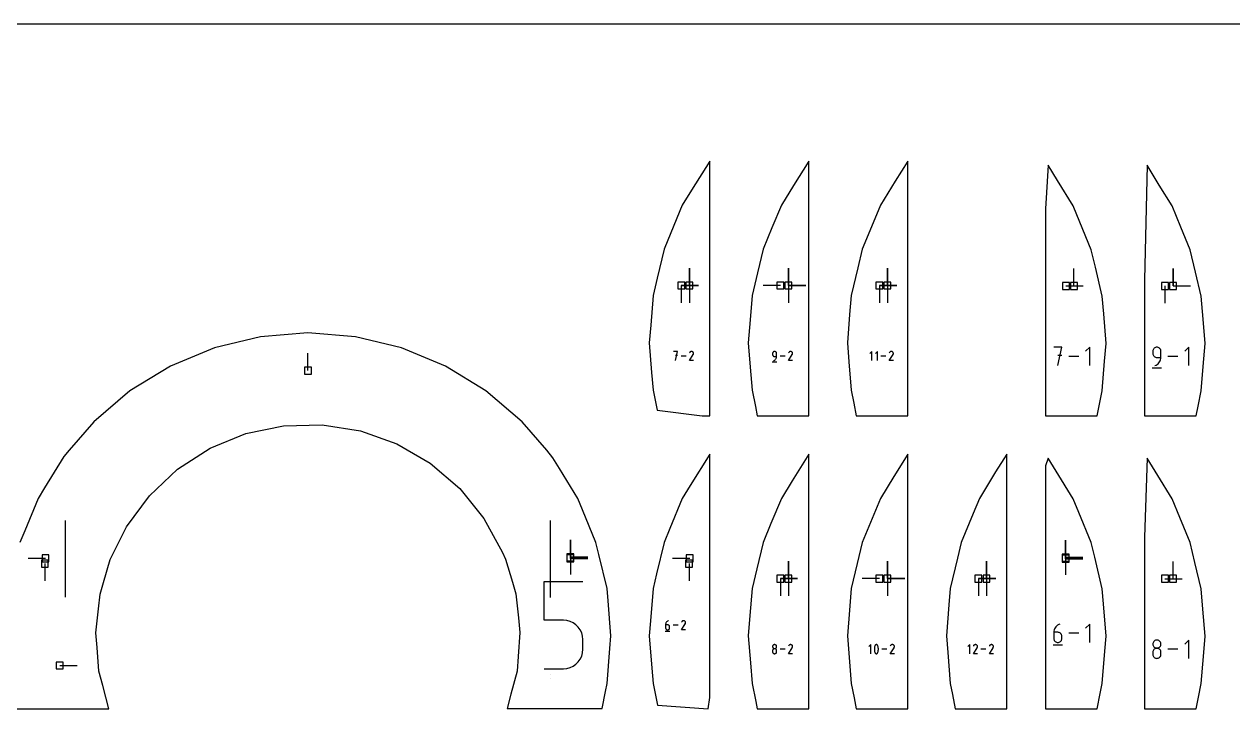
# Model space of a CAD drawing. Extents: x 0 to 800, y 0 to 1000.
# Drawn here: x 494.1 to 593.9, y 943.5 to 1000 of the extents above; entities that cross this region are included whole.
import ezdxf

# ---------------------------------------------------------------- set-up
doc = ezdxf.new("R2010")
doc.units = 0
doc.header["$MEASUREMENT"] = 0
for name, color, linetype in [('annotation', 7, 'Continuous'), ('boundary', 7, 'Continuous'), ('frame', 7, 'Continuous'), ('hole', 7, 'Continuous')]:
    doc.layers.add(name, color=color, linetype=linetype)

msp = doc.modelspace()

# ---------------------------------------------------------------- linework, layer by layer
at = {"layer": 'annotation', "color": 1}
for p, q in [((549.022881, 978.435962), (549.022881, 979.864712)), ((549.022881, 978.435962), (549.022881, 979.864712)), ((549.022881, 979.864712), (549.022881, 978.435962)), ((557.197882, 978.435962), (557.197882, 979.864712)), ((557.197882, 978.435962), (557.197882, 979.864712)), ((557.197882, 979.864712), (557.197882, 978.435962)), ((557.197882, 978.435962), (557.197882, 979.864712)), ((557.197882, 979.864712), (557.197882, 978.435962)), ((565.372883, 978.435962), (565.372883, 979.864712)), ((565.372883, 978.435962), (565.372883, 979.864712)), ((565.372883, 979.864712), (565.372883, 978.435962)), ((580.770384, 978.401139), (580.770384, 979.829889)), ((588.945385, 978.401139), (588.945385, 979.829889)), ((588.945385, 978.401139), (588.945385, 979.829889)), ((588.945385, 979.829889), (588.945385, 978.401139)), ((548.356631, 978.435962), (549.785381, 978.435962)), ((548.356631, 978.435962), (549.785381, 978.435962)), ((549.785381, 978.435962), (548.356631, 978.435962)), ((548.356631, 978.435962), (548.356631, 977.007212)), ((549.022881, 978.435962), (549.022881, 977.007212)), ((556.531632, 978.435962), (555.102882, 978.435962)), ((557.197882, 978.435962), (558.626632, 978.435962)), ((557.197882, 978.435962), (558.626632, 978.435962)), ((558.626632, 978.435962), (557.197882, 978.435962)), ((557.197882, 978.435962), (557.197882, 977.007212)), ((564.706632, 978.435962), (566.135382, 978.435962)), ((564.706632, 978.435962), (566.135382, 978.435962)), ((566.135382, 978.435962), (564.706632, 978.435962)), ((564.706632, 978.435962), (564.706632, 977.007212)), ((565.372883, 978.435962), (565.372883, 977.007212)), ((580.104134, 978.401139), (581.532884, 978.401139)), ((588.279134, 978.401139), (588.279134, 976.972389)), ((588.945385, 978.401139), (590.374135, 978.401139)), ((517.538506, 971.415201), (517.538506, 972.843951)), ((548.051371, 972.994041), (547.714949, 972.994041)), ((547.883183, 972.237507), (548.051371, 972.994041)), ((549.032512, 972.237501), (549.342982, 972.737318)), ((549.055047, 972.909917), (549.032986, 972.867598)), ((549.072555, 972.934743), (549.055047, 972.909917)), ((549.093559, 972.955467), (549.072555, 972.934743)), ((549.117423, 972.971922), (549.093559, 972.955467)), ((549.143507, 972.983944), (549.117423, 972.971922)), ((549.171171, 972.991366), (549.143507, 972.983944)), ((549.199778, 972.994022), (549.171171, 972.991366)), ((549.228688, 972.991746), (549.199778, 972.994022)), ((549.257263, 972.984373), (549.228688, 972.991746)), ((549.284863, 972.971736), (549.257263, 972.984373)), ((549.309549, 972.954207), (549.284863, 972.971736)), ((549.284863, 972.971736), (549.284863, 972.971736)), ((549.330189, 972.933172), (549.309549, 972.954207)), ((549.3466, 972.909276), (549.330189, 972.933172)), ((549.342982, 972.737318), (549.343353, 972.737777)), ((549.342982, 972.737318), (549.342982, 972.737318)), ((549.343353, 972.737777), (549.343709, 972.73824)), ((549.343709, 972.73824), (549.344052, 972.738711)), ((549.344052, 972.738711), (549.344384, 972.739194)), ((549.344384, 972.739194), (549.344709, 972.739692)), ((549.344709, 972.739692), (549.345027, 972.74021)), ((549.345027, 972.74021), (549.345342, 972.740751)), ((549.345342, 972.740751), (549.345656, 972.74132)), ((549.345656, 972.74132), (549.345971, 972.74192)), ((549.345971, 972.74192), (549.35879, 972.769444)), ((549.345971, 972.74192), (549.345971, 972.74192)), ((549.358598, 972.883163), (549.3466, 972.909276)), ((549.365999, 972.855479), (549.358598, 972.883163)), ((549.35879, 972.769444), (549.366279, 972.797975)), ((549.368621, 972.826868), (549.365999, 972.855479)), ((549.366279, 972.797975), (549.368621, 972.826868)), ((555.892852, 972.856029), (555.890139, 972.825806)), ((555.890139, 972.825806), (555.890139, 972.741689)), ((555.890139, 972.741689), (555.890139, 972.741689)), ((555.890139, 972.741689), (555.892852, 972.711467)), ((555.90067, 972.884482), (555.892852, 972.856029)), ((555.913114, 972.910688), (555.90067, 972.884482)), ((555.929707, 972.93417), (555.913114, 972.910688)), ((555.949969, 972.954452), (555.929707, 972.93417)), ((555.973422, 972.971057), (555.949969, 972.954452)), ((555.999587, 972.983508), (555.973422, 972.971057)), ((556.027984, 972.991328), (555.999587, 972.983508)), ((556.058137, 972.994041), (556.027984, 972.991328)), ((556.088351, 972.991328), (556.058137, 972.994041)), ((556.058137, 972.994041), (556.058137, 972.994041)), ((556.116782, 972.983508), (556.088351, 972.991328)), ((556.142957, 972.971057), (556.116782, 972.983508)), ((556.166402, 972.954452), (556.142957, 972.971057)), ((556.186644, 972.93417), (556.166402, 972.954452)), ((556.203212, 972.910688), (556.186644, 972.93417)), ((556.215631, 972.884482), (556.203212, 972.910688)), ((556.22343, 972.856029), (556.215631, 972.884482)), ((556.226134, 972.825806), (556.22343, 972.856029)), ((556.226134, 972.573502), (556.226134, 972.825806)), ((556.226134, 972.825806), (556.226134, 972.825806)), ((557.207299, 972.237501), (557.517769, 972.737318)), ((557.229834, 972.909917), (557.207773, 972.867598)), ((557.247342, 972.934743), (557.229834, 972.909917)), ((557.268347, 972.955467), (557.247342, 972.934743)), ((557.29221, 972.971922), (557.268347, 972.955467)), ((557.318294, 972.983944), (557.29221, 972.971922)), ((557.345958, 972.991366), (557.318294, 972.983944)), ((557.374565, 972.994022), (557.345958, 972.991366)), ((557.403475, 972.991746), (557.374565, 972.994022)), ((557.43205, 972.984373), (557.403475, 972.991746)), ((557.459651, 972.971736), (557.43205, 972.984373)), ((557.484336, 972.954207), (557.459651, 972.971736)), ((557.459651, 972.971736), (557.459651, 972.971736)), ((557.504976, 972.933172), (557.484336, 972.954207)), ((557.521387, 972.909276), (557.504976, 972.933172)), ((557.517769, 972.737318), (557.51814, 972.737777)), ((557.517769, 972.737318), (557.517769, 972.737318)), ((557.51814, 972.737777), (557.518496, 972.73824)), ((557.518496, 972.73824), (557.518839, 972.738711)), ((557.518839, 972.738711), (557.519171, 972.739194)), ((557.519171, 972.739194), (557.519496, 972.739692)), ((557.519496, 972.739692), (557.519814, 972.74021)), ((557.519814, 972.74021), (557.520129, 972.740751)), ((557.520129, 972.740751), (557.520443, 972.74132)), ((557.520443, 972.74132), (557.520758, 972.74192)), ((557.520758, 972.74192), (557.533577, 972.769444)), ((557.520758, 972.74192), (557.520758, 972.74192)), ((557.533385, 972.883163), (557.521387, 972.909276)), ((557.540786, 972.855479), (557.533385, 972.883163)), ((557.533577, 972.769444), (557.541066, 972.797975)), ((557.543408, 972.826868), (557.540786, 972.855479)), ((557.541066, 972.797975), (557.543408, 972.826868)), ((564.091358, 972.994041), (563.923171, 972.825806)), ((564.091358, 972.237507), (564.091358, 972.994041)), ((564.543246, 972.994041), (564.375059, 972.825806)), ((564.543246, 972.237507), (564.543246, 972.994041)), ((565.524339, 972.237501), (565.834809, 972.737318)), ((565.546875, 972.909917), (565.524814, 972.867598)), ((565.564382, 972.934743), (565.546875, 972.909917)), ((565.585387, 972.955467), (565.564382, 972.934743)), ((565.609251, 972.971922), (565.585387, 972.955467)), ((565.635334, 972.983944), (565.609251, 972.971922)), ((565.662999, 972.991366), (565.635334, 972.983944)), ((565.691606, 972.994022), (565.662999, 972.991366)), ((565.720516, 972.991746), (565.691606, 972.994022)), ((565.749091, 972.984373), (565.720516, 972.991746)), ((565.776691, 972.971736), (565.749091, 972.984373)), ((565.801377, 972.954207), (565.776691, 972.971736)), ((565.776691, 972.971736), (565.776691, 972.971736)), ((565.822017, 972.933172), (565.801377, 972.954207)), ((565.838427, 972.909276), (565.822017, 972.933172)), ((565.834809, 972.737318), (565.835181, 972.737777)), ((565.834809, 972.737318), (565.834809, 972.737318)), ((565.835181, 972.737777), (565.835536, 972.73824)), ((565.835536, 972.73824), (565.835879, 972.738711)), ((565.835879, 972.738711), (565.836212, 972.739194)), ((565.836212, 972.739194), (565.836536, 972.739692)), ((565.836536, 972.739692), (565.836855, 972.74021)), ((565.836855, 972.74021), (565.83717, 972.740751)), ((565.83717, 972.740751), (565.837483, 972.74132)), ((565.837483, 972.74132), (565.837798, 972.74192)), ((565.837798, 972.74192), (565.850618, 972.769444)), ((565.837798, 972.74192), (565.837798, 972.74192)), ((565.850425, 972.883163), (565.838427, 972.909276)), ((565.857827, 972.855479), (565.850425, 972.883163)), ((565.850618, 972.769444), (565.858106, 972.797975)), ((565.860448, 972.826868), (565.857827, 972.855479)), ((565.858106, 972.797975), (565.860448, 972.826868)), ((579.773351, 973.342815), (579.10125, 973.342815)), ((579.437348, 971.831419), (579.773351, 973.342815)), ((582.0694, 973.342815), (581.733398, 973.006718)), ((582.0694, 971.831419), (582.0694, 973.342815)), ((587.282049, 973.067097), (587.27663, 973.006718)), ((587.27663, 973.006718), (587.27663, 972.838669)), ((587.27663, 972.838669), (587.27663, 972.838669)), ((587.27663, 972.838669), (587.282049, 972.778293)), ((587.297668, 973.12394), (587.282049, 973.067097)), ((587.282049, 972.778293), (587.297668, 972.721459)), ((587.322529, 973.176294), (587.297668, 973.12394)), ((587.355678, 973.223206), (587.322529, 973.176294)), ((587.396158, 973.263726), (587.355678, 973.223206)), ((587.443012, 973.296899), (587.396158, 973.263726)), ((587.495283, 973.321773), (587.443012, 973.296899)), ((587.552016, 973.337396), (587.495283, 973.321773)), ((587.612254, 973.342815), (587.552016, 973.337396)), ((587.672617, 973.337396), (587.612254, 973.342815)), ((587.612254, 973.342815), (587.612254, 973.342815)), ((587.729416, 973.321773), (587.672617, 973.337396)), ((587.781707, 973.296899), (587.729416, 973.321773)), ((587.828545, 973.263726), (587.781707, 973.296899)), ((587.868985, 973.223206), (587.828545, 973.263726)), ((587.902084, 973.176294), (587.868985, 973.223206)), ((587.926895, 973.12394), (587.902084, 973.176294)), ((587.942474, 973.067097), (587.926895, 973.12394)), ((587.947877, 973.006718), (587.942474, 973.067097)), ((587.947877, 972.502666), (587.947877, 973.006718)), ((587.947877, 973.006718), (587.947877, 973.006718)), ((590.243975, 973.342815), (589.907972, 973.006718)), ((590.243975, 971.831419), (590.243975, 973.342815)), ((548.051371, 972.657144), (547.883183, 972.657144)), ((548.748825, 972.615774), (548.335166, 972.615774)), ((549.368506, 972.237501), (549.032512, 972.237501)), ((555.869146, 972.14294), (556.247412, 972.14294)), ((555.892852, 972.711467), (555.90067, 972.683019)), ((555.90067, 972.683019), (555.913114, 972.656819)), ((555.913114, 972.656819), (555.929707, 972.633344)), ((555.929707, 972.633344), (555.949969, 972.61307)), ((555.949969, 972.61307), (555.973422, 972.596473)), ((555.973422, 972.596473), (555.999587, 972.584028)), ((555.974067, 972.237507), (556.022109, 972.25541)), ((555.974067, 972.237507), (555.974067, 972.237507)), ((555.999587, 972.584028), (556.027984, 972.576213)), ((556.022109, 972.25541), (556.066206, 972.279609)), ((556.027984, 972.576213), (556.058137, 972.573502)), ((556.058137, 972.573502), (556.226134, 972.573502)), ((556.066206, 972.279609), (556.105902, 972.309487)), ((556.105902, 972.309487), (556.140741, 972.344429)), ((556.140741, 972.344429), (556.170267, 972.383817)), ((556.170267, 972.383817), (556.194025, 972.427035)), ((556.194025, 972.427035), (556.21156, 972.473466)), ((556.21156, 972.473466), (556.222415, 972.522494)), ((556.222415, 972.522494), (556.226134, 972.573502)), ((556.923613, 972.615774), (556.509953, 972.615774)), ((557.543293, 972.237501), (557.207299, 972.237501)), ((565.240653, 972.615774), (564.826993, 972.615774)), ((565.860334, 972.237501), (565.524339, 972.237501)), ((579.773351, 972.669767), (579.437348, 972.669767)), ((581.166719, 972.587117), (580.340314, 972.587117)), ((587.297668, 972.721459), (587.322529, 972.669118)), ((587.322529, 972.669118), (587.355678, 972.62222)), ((587.355678, 972.62222), (587.396158, 972.581717)), ((587.396158, 972.581717), (587.443012, 972.548559)), ((587.443012, 972.548559), (587.495283, 972.523697)), ((587.4443, 971.831419), (587.540278, 971.867186)), ((587.4443, 971.831419), (587.4443, 971.831419)), ((587.495283, 972.523697), (587.552016, 972.508083)), ((587.540278, 971.867186), (587.628375, 971.91553)), ((587.552016, 972.508083), (587.612254, 972.502666)), ((587.612254, 972.502666), (587.947877, 972.502666)), ((587.628375, 971.91553), (587.707678, 971.975221)), ((587.707678, 971.975221), (587.777279, 972.045027)), ((587.777279, 972.045027), (587.836267, 972.123716)), ((587.836267, 972.123716), (587.883731, 972.210056)), ((587.883731, 972.210056), (587.918761, 972.302816)), ((587.918761, 972.302816), (587.940447, 972.400763)), ((587.940447, 972.400763), (587.947877, 972.502666)), ((589.341293, 972.587117), (588.514888, 972.587117)), ((587.234689, 971.642495), (587.990387, 971.642495)), ((497.538511, 952.713241), (497.538508, 959.042219)), ((537.538489, 959.042253), (537.53849, 952.703261)), ((539.205381, 956.009736), (539.205381, 957.438486)), ((539.205381, 956.009736), (539.205381, 957.438486)), ((539.205381, 957.438486), (539.205381, 956.009736)), ((539.205381, 956.009736), (539.205381, 957.438486)), ((539.205381, 957.438486), (539.205381, 956.009736)), ((539.205381, 955.914486), (539.205381, 957.343236)), ((539.205381, 955.914486), (539.205381, 957.343236)), ((539.205381, 957.343236), (539.205381, 955.914486)), ((580.080384, 955.98652), (580.080384, 957.41527)), ((580.080384, 955.98652), (580.080384, 957.41527)), ((580.080384, 957.41527), (580.080384, 955.98652)), ((580.080384, 955.98652), (580.080384, 957.41527)), ((580.080384, 957.41527), (580.080384, 955.98652)), ((580.080384, 955.89127), (580.080384, 957.32002)), ((580.080384, 955.89127), (580.080384, 957.32002)), ((580.080384, 957.32002), (580.080384, 955.89127)), ((495.871631, 955.914486), (494.442881, 955.914486)), ((539.205381, 956.009736), (540.634131, 956.009736)), ((539.205381, 956.009736), (540.634131, 956.009736)), ((540.634131, 956.009736), (539.205381, 956.009736)), ((539.205381, 956.009736), (539.205381, 954.580986)), ((539.205381, 955.914486), (540.634131, 955.914486)), ((549.046631, 955.914486), (547.617881, 955.914486)), ((580.080384, 955.98652), (581.509134, 955.98652)), ((580.080384, 955.98652), (581.509134, 955.98652)), ((581.509134, 955.98652), (580.080384, 955.98652)), ((580.080384, 955.98652), (580.080384, 954.55777)), ((580.080384, 955.89127), (581.509134, 955.89127)), ((495.819006, 955.485861), (495.819006, 954.057111)), ((548.994006, 955.485861), (548.994006, 954.057111)), ((557.197882, 954.248236), (557.197882, 955.676986)), ((557.197882, 954.248236), (557.197882, 955.676986)), ((557.197882, 955.676986), (557.197882, 954.248236)), ((565.372883, 954.248236), (565.372883, 955.676986)), ((565.372883, 954.248236), (565.372883, 955.676986)), ((565.372883, 955.676986), (565.372883, 954.248236)), ((565.372883, 954.248236), (565.372883, 955.676986)), ((565.372883, 955.676986), (565.372883, 954.248236)), ((573.547883, 954.248236), (573.547883, 955.676986)), ((573.547883, 954.248236), (573.547883, 955.676986)), ((573.547883, 955.676986), (573.547883, 954.248236)), ((588.945385, 954.236628), (588.945385, 955.665378)), ((537.034456, 950.80927), (537.034456, 954.015862)), ((537.034456, 954.015862), (540.232468, 954.015862)), ((556.531632, 954.248236), (556.531631, 952.819486)), ((556.531632, 954.248236), (557.960382, 954.248236)), ((556.531632, 954.248236), (557.960382, 954.248236)), ((557.960382, 954.248236), (556.531632, 954.248236)), ((557.197882, 954.248236), (557.197882, 952.819486)), ((564.706632, 954.248236), (563.277882, 954.248236)), ((565.372883, 954.248236), (566.801633, 954.248236)), ((565.372883, 954.248236), (566.801633, 954.248236)), ((566.801633, 954.248236), (565.372883, 954.248236)), ((565.372883, 954.248236), (565.372883, 952.819486)), ((572.881633, 954.248236), (574.310383, 954.248236)), ((572.881633, 954.248236), (574.310383, 954.248236)), ((574.310383, 954.248236), (572.881633, 954.248236)), ((572.881633, 954.248236), (572.881633, 952.819486)), ((573.547883, 954.248236), (573.547883, 952.819486)), ((588.279134, 954.236628), (589.707884, 954.236628)), ((538.633462, 950.80927), (537.034456, 950.80927)), ((538.920571, 950.783605), (538.633462, 950.80927)), ((539.190926, 950.709588), (538.920571, 950.783605)), ((539.439981, 950.59168), (539.190926, 950.709588)), ((539.663191, 950.434347), (539.439981, 950.59168)), ((539.856009, 950.242052), (539.663191, 950.434347)), ((540.013892, 950.019258), (539.856009, 950.242052)), ((540.132293, 949.770429), (540.013892, 950.019258)), ((547.037432, 949.925354), (547.415698, 949.925354)), ((547.062193, 950.490694), (547.058473, 950.439558)), ((547.058473, 950.439558), (547.058473, 950.188108)), ((547.22647, 950.439558), (547.058473, 950.439558)), ((547.058473, 950.188108), (547.058473, 950.188108)), ((547.058473, 950.188108), (547.061185, 950.157887)), ((547.061185, 950.157887), (547.069003, 950.129438)), ((547.07305, 950.539825), (547.062193, 950.490694)), ((547.069003, 950.129438), (547.081448, 950.103239)), ((547.090592, 950.586343), (547.07305, 950.539825)), ((547.081448, 950.103239), (547.09804, 950.079764)), ((547.114365, 950.629638), (547.090592, 950.586343)), ((547.09804, 950.079764), (547.118303, 950.059489)), ((547.143915, 950.669102), (547.114365, 950.629638)), ((547.118303, 950.059489), (547.141755, 950.042892)), ((547.141755, 950.042892), (547.16792, 950.030448)), ((547.178789, 950.704124), (547.143915, 950.669102)), ((547.16792, 950.030448), (547.196318, 950.022632)), ((547.218535, 950.734097), (547.178789, 950.704124)), ((547.196318, 950.022632), (547.22647, 950.019921)), ((547.262698, 950.75841), (547.218535, 950.734097)), ((547.256685, 950.436862), (547.22647, 950.439558)), ((547.22647, 950.019921), (547.256685, 950.022632)), ((547.22647, 950.019921), (547.22647, 950.019921)), ((547.285116, 950.429085), (547.256685, 950.436862)), ((547.256685, 950.022632), (547.285116, 950.030448)), ((547.310825, 950.776455), (547.262698, 950.75841)), ((547.31129, 950.416698), (547.285116, 950.429085)), ((547.285116, 950.030448), (547.31129, 950.042892)), ((547.310825, 950.776455), (547.310825, 950.776455)), ((547.334735, 950.400168), (547.31129, 950.416698)), ((547.31129, 950.042892), (547.334735, 950.059489)), ((547.354978, 950.379964), (547.334735, 950.400168)), ((547.334735, 950.059489), (547.354978, 950.079764)), ((547.371545, 950.356557), (547.354978, 950.379964)), ((547.354978, 950.079764), (547.371545, 950.103239)), ((547.383965, 950.330414), (547.371545, 950.356557)), ((547.371545, 950.103239), (547.383965, 950.129438)), ((547.391763, 950.302005), (547.383965, 950.330414)), ((547.383965, 950.129438), (547.391763, 950.157887)), ((547.394468, 950.271798), (547.391763, 950.302005)), ((547.391763, 950.157887), (547.394468, 950.188108)), ((547.394468, 950.188108), (547.394468, 950.271798)), ((547.394468, 950.271798), (547.394468, 950.271798)), ((548.091899, 950.398188), (547.678239, 950.398188)), ((548.375585, 950.019915), (548.686055, 950.519732)), ((548.711579, 950.019915), (548.375585, 950.019915)), ((548.39812, 950.692331), (548.376059, 950.650011)), ((548.415628, 950.717157), (548.39812, 950.692331)), ((548.436633, 950.73788), (548.415628, 950.717157)), ((548.460496, 950.754336), (548.436633, 950.73788)), ((548.48658, 950.766358), (548.460496, 950.754336)), ((548.514244, 950.77378), (548.48658, 950.766358)), ((548.542851, 950.776436), (548.514244, 950.77378)), ((548.571761, 950.77416), (548.542851, 950.776436)), ((548.600336, 950.766787), (548.571761, 950.77416)), ((548.627937, 950.75415), (548.600336, 950.766787)), ((548.652622, 950.736621), (548.627937, 950.75415)), ((548.627937, 950.75415), (548.627937, 950.75415)), ((548.673262, 950.715586), (548.652622, 950.736621)), ((548.689673, 950.69169), (548.673262, 950.715586)), ((548.686055, 950.519732), (548.686426, 950.520191)), ((548.686055, 950.519732), (548.686055, 950.519732)), ((548.686426, 950.520191), (548.686782, 950.520654)), ((548.686782, 950.520654), (548.687125, 950.521125)), ((548.687125, 950.521125), (548.687457, 950.521608)), ((548.687457, 950.521608), (548.687782, 950.522106)), ((548.687782, 950.522106), (548.6881, 950.522624)), ((548.6881, 950.522624), (548.688415, 950.523165)), ((548.688415, 950.523165), (548.688729, 950.523734)), ((548.688729, 950.523734), (548.689044, 950.524334)), ((548.689044, 950.524334), (548.701863, 950.551858)), ((548.689044, 950.524334), (548.689044, 950.524334)), ((548.701671, 950.665577), (548.689673, 950.69169)), ((548.709072, 950.637893), (548.701671, 950.665577)), ((548.701863, 950.551858), (548.709352, 950.580389)), ((548.711694, 950.609282), (548.709072, 950.637893)), ((548.709352, 950.580389), (548.711694, 950.609282)), ((579.109156, 949.919391), (579.101724, 949.817233)), ((579.101724, 949.817233), (579.101724, 949.314887)), ((579.437348, 949.817233), (579.101724, 949.817233)), ((579.130847, 950.017545), (579.109156, 949.919391)), ((579.165892, 950.110478), (579.130847, 950.017545)), ((579.213385, 950.196973), (579.165892, 950.110478)), ((579.27242, 950.275812), (579.213385, 950.196973)), ((579.342092, 950.34578), (579.27242, 950.275812)), ((579.421495, 950.405658), (579.342092, 950.34578)), ((579.509723, 950.454231), (579.421495, 950.405658)), ((579.497711, 949.811846), (579.437348, 949.817233)), ((579.55451, 949.79631), (579.497711, 949.811846)), ((579.605871, 950.49028), (579.509723, 950.454231)), ((579.606801, 949.771562), (579.55451, 949.79631)), ((579.605871, 950.49028), (579.605871, 950.49028)), ((582.068974, 950.49028), (581.732971, 950.154183)), ((582.068974, 948.978885), (582.068974, 950.49028)), ((540.206667, 949.500029), (540.132293, 949.770429)), ((540.232468, 949.212522), (540.206667, 949.500029)), ((540.232468, 948.415954), (540.232468, 949.212522)), ((540.232468, 949.212522), (540.232468, 949.212522)), ((555.999615, 948.794862), (555.973448, 948.782423)), ((556.028019, 948.802677), (555.999615, 948.794862)), ((556.058184, 948.805389), (556.028019, 948.802677)), ((556.088349, 948.802677), (556.058184, 948.805389)), ((556.058184, 948.805389), (556.058184, 948.805389)), ((556.116753, 948.794862), (556.088349, 948.802677)), ((556.14292, 948.782423), (556.116753, 948.794862)), ((557.318294, 948.796218), (557.29221, 948.784196)), ((557.345958, 948.80364), (557.318294, 948.796218)), ((557.374565, 948.806296), (557.345958, 948.80364)), ((557.403475, 948.80402), (557.374565, 948.806296)), ((557.43205, 948.796647), (557.403475, 948.80402)), ((557.459651, 948.78401), (557.43205, 948.796647)), ((564.008197, 948.806314), (563.84001, 948.63808)), ((564.008197, 948.049781), (564.008197, 948.806314)), ((564.400541, 948.787794), (564.386368, 948.776489)), ((564.416313, 948.79643), (564.400541, 948.787794)), ((564.433281, 948.802264), (564.416313, 948.79643)), ((564.451042, 948.805162), (564.433281, 948.802264)), ((564.469193, 948.804989), (564.451042, 948.805162)), ((564.487331, 948.801612), (564.469193, 948.804989)), ((564.505054, 948.794896), (564.487331, 948.801612)), ((564.511838, 948.791331), (564.505054, 948.794896)), ((564.505054, 948.794896), (564.505054, 948.794896)), ((564.518348, 948.787236), (564.511838, 948.791331)), ((564.524553, 948.782644), (564.518348, 948.787236)), ((565.718496, 948.796218), (565.692412, 948.784196)), ((565.74616, 948.80364), (565.718496, 948.796218)), ((565.774767, 948.806296), (565.74616, 948.80364)), ((565.803677, 948.80402), (565.774767, 948.806296)), ((565.832252, 948.796647), (565.803677, 948.80402)), ((565.859853, 948.78401), (565.832252, 948.796647)), ((572.182398, 948.806314), (572.014211, 948.63808)), ((572.182398, 948.049781), (572.182398, 948.806314)), ((572.577127, 948.796218), (572.551043, 948.784196)), ((572.604791, 948.80364), (572.577127, 948.796218)), ((572.633398, 948.806296), (572.604791, 948.80364)), ((572.662308, 948.80402), (572.633398, 948.806296)), ((572.690883, 948.796647), (572.662308, 948.80402)), ((572.718484, 948.78401), (572.690883, 948.796647)), ((573.894296, 948.796218), (573.868212, 948.784196)), ((573.92196, 948.80364), (573.894296, 948.796218)), ((573.950567, 948.806296), (573.92196, 948.80364)), ((573.979477, 948.80402), (573.950567, 948.806296)), ((574.008052, 948.796647), (573.979477, 948.80402)), ((574.035653, 948.78401), (574.008052, 948.796647)), ((579.059689, 948.78996), (579.815386, 948.78996)), ((579.101724, 949.314887), (579.101724, 949.314887)), ((579.101724, 949.314887), (579.107143, 949.254512)), ((579.107143, 949.254512), (579.122762, 949.197678)), ((579.122762, 949.197678), (579.147624, 949.145336)), ((579.147624, 949.145336), (579.180772, 949.098438)), ((579.180772, 949.098438), (579.221252, 949.057935)), ((579.221252, 949.057935), (579.268106, 949.024777)), ((579.268106, 949.024777), (579.320377, 948.999915)), ((579.320377, 948.999915), (579.37711, 948.984301)), ((579.37711, 948.984301), (579.437348, 948.978885)), ((579.437348, 948.978885), (579.497711, 948.984301)), ((579.437348, 948.978885), (579.437348, 948.978885)), ((579.497711, 948.984301), (579.55451, 948.999915)), ((579.55451, 948.999915), (579.606801, 949.024777)), ((579.653639, 949.738538), (579.606801, 949.771562)), ((579.606801, 949.024777), (579.653639, 949.057935)), ((579.694079, 949.698176), (579.653639, 949.738538)), ((579.653639, 949.057935), (579.694079, 949.098438)), ((579.727178, 949.651413), (579.694079, 949.698176)), ((579.694079, 949.098438), (579.727178, 949.145336)), ((579.751989, 949.599185), (579.727178, 949.651413)), ((579.727178, 949.145336), (579.751989, 949.197678)), ((579.767568, 949.542429), (579.751989, 949.599185)), ((579.751989, 949.197678), (579.767568, 949.254512)), ((579.772971, 949.482083), (579.767568, 949.542429)), ((579.767568, 949.254512), (579.772971, 949.314887)), ((579.772971, 949.314887), (579.772971, 949.482083)), ((579.772971, 949.482083), (579.772971, 949.482083)), ((581.166292, 949.734583), (580.339887, 949.734583)), ((587.282141, 948.901404), (587.276725, 948.841307)), ((587.276725, 948.841307), (587.276725, 948.841307)), ((587.276725, 948.841307), (587.282144, 948.780928)), ((587.297751, 948.958027), (587.282141, 948.901404)), ((587.322603, 949.010216), (587.297751, 948.958027)), ((587.355742, 949.05701), (587.322603, 949.010216)), ((587.396214, 949.09745), (587.355742, 949.05701)), ((587.443064, 949.130575), (587.396214, 949.09745)), ((587.49534, 949.155425), (587.443064, 949.130575)), ((587.552086, 949.171039), (587.49534, 949.155425)), ((587.612349, 949.176457), (587.552086, 949.171039)), ((587.672611, 949.171039), (587.612349, 949.176457)), ((587.612349, 949.176457), (587.612349, 949.176457)), ((587.729358, 949.155425), (587.672611, 949.171039)), ((587.781633, 949.130575), (587.729358, 949.155425)), ((587.828484, 949.09745), (587.781633, 949.130575)), ((587.868955, 949.05701), (587.828484, 949.09745)), ((587.902094, 949.010216), (587.868955, 949.05701)), ((587.926946, 948.958027), (587.902094, 949.010216)), ((587.942557, 948.901404), (587.926946, 948.958027)), ((587.942553, 948.780928), (587.947972, 948.841307)), ((587.947972, 948.841307), (587.942557, 948.901404)), ((587.947972, 948.841307), (587.947972, 948.841307)), ((590.243975, 949.178305), (589.907972, 948.842207)), ((590.243975, 947.666909), (590.243975, 949.178305)), ((540.013792, 947.608164), (540.132241, 947.857533)), ((540.132241, 947.857533), (540.206652, 948.128307)), ((540.206652, 948.128307), (540.232468, 948.415954)), ((555.892898, 948.667711), (555.890187, 948.637629)), ((555.890187, 948.637629), (555.890187, 948.637629)), ((555.890187, 948.637629), (555.892899, 948.607406)), ((555.892898, 948.331416), (555.890187, 948.301207)), ((555.890187, 948.301207), (555.890187, 948.217517)), ((555.890187, 948.217517), (555.890187, 948.217517)), ((555.890187, 948.217517), (555.892899, 948.18731)), ((555.900712, 948.696054), (555.892898, 948.667711)), ((555.900712, 948.359858), (555.892898, 948.331416)), ((555.892899, 948.607406), (555.900717, 948.578953)), ((555.892899, 948.18731), (555.900717, 948.158901)), ((555.913151, 948.722177), (555.900712, 948.696054)), ((555.913151, 948.386056), (555.900712, 948.359858)), ((555.900717, 948.578953), (555.913162, 948.552747)), ((555.900717, 948.158901), (555.913162, 948.132758)), ((555.929739, 948.7456), (555.913151, 948.722177)), ((555.929739, 948.409532), (555.913151, 948.386056)), ((555.913162, 948.552747), (555.929755, 948.529265)), ((555.913162, 948.132758), (555.929755, 948.109351)), ((555.949997, 948.765842), (555.929739, 948.7456)), ((555.949997, 948.42981), (555.929739, 948.409532)), ((555.929755, 948.529265), (555.950017, 948.508983)), ((555.929755, 948.109351), (555.950017, 948.089148)), ((555.973448, 948.782423), (555.949997, 948.765842)), ((555.973448, 948.446413), (555.949997, 948.42981)), ((555.950017, 948.508983), (555.973469, 948.492378)), ((555.950017, 948.089148), (555.973469, 948.072618)), ((555.999615, 948.458862), (555.973448, 948.446413)), ((555.973469, 948.492378), (555.999634, 948.479927)), ((555.973469, 948.072618), (555.999634, 948.06023)), ((556.028019, 948.466682), (555.999615, 948.458862)), ((555.999634, 948.479927), (556.028032, 948.472107)), ((555.999634, 948.06023), (556.028032, 948.052453)), ((556.058184, 948.469395), (556.028019, 948.466682)), ((556.028032, 948.472107), (556.058184, 948.469395)), ((556.028032, 948.052453), (556.058184, 948.049757)), ((556.058184, 948.469395), (556.088336, 948.472107)), ((556.088349, 948.466683), (556.058184, 948.469395)), ((556.058184, 948.469395), (556.058184, 948.469395)), ((556.058184, 948.469395), (556.058184, 948.469395)), ((556.058184, 948.049757), (556.088336, 948.052453)), ((556.058184, 948.049757), (556.058184, 948.049757)), ((556.088336, 948.472107), (556.116734, 948.479927)), ((556.088336, 948.052453), (556.116734, 948.06023)), ((556.116753, 948.458868), (556.088349, 948.466683)), ((556.116734, 948.479927), (556.142899, 948.492378)), ((556.116734, 948.06023), (556.142899, 948.072618)), ((556.14292, 948.446423), (556.116753, 948.458868)), ((556.142899, 948.492378), (556.166352, 948.508983)), ((556.142899, 948.072618), (556.166352, 948.089148)), ((556.166371, 948.765842), (556.14292, 948.782423)), ((556.166371, 948.429826), (556.14292, 948.446423)), ((556.166352, 948.508983), (556.186614, 948.529265)), ((556.166352, 948.089148), (556.186614, 948.109351)), ((556.186629, 948.7456), (556.166371, 948.765842)), ((556.186629, 948.409552), (556.166371, 948.429826)), ((556.186614, 948.529265), (556.203207, 948.552747)), ((556.186614, 948.109351), (556.203207, 948.132758)), ((556.203217, 948.722177), (556.186629, 948.7456)), ((556.203217, 948.386077), (556.186629, 948.409552)), ((556.203207, 948.552747), (556.215651, 948.578953)), ((556.203207, 948.132758), (556.215651, 948.158901)), ((556.215657, 948.696054), (556.203217, 948.722177)), ((556.215657, 948.359877), (556.203217, 948.386077)), ((556.215651, 948.578953), (556.223469, 948.607406)), ((556.215651, 948.158901), (556.223469, 948.18731)), ((556.223471, 948.667711), (556.215657, 948.696054)), ((556.223471, 948.331429), (556.215657, 948.359877)), ((556.223469, 948.607406), (556.226182, 948.637629)), ((556.223469, 948.18731), (556.226182, 948.217517)), ((556.226182, 948.637629), (556.223471, 948.667711)), ((556.226182, 948.301207), (556.223471, 948.331429)), ((556.226182, 948.637629), (556.226182, 948.637629)), ((556.226182, 948.217517), (556.226182, 948.301207)), ((556.226182, 948.301207), (556.226182, 948.301207)), ((556.923613, 948.428048), (556.509953, 948.428048)), ((557.207299, 948.049774), (557.517769, 948.549592)), ((557.543293, 948.049774), (557.207299, 948.049774)), ((557.229834, 948.722191), (557.207773, 948.679871)), ((557.247342, 948.747017), (557.229834, 948.722191)), ((557.268347, 948.76774), (557.247342, 948.747017)), ((557.29221, 948.784196), (557.268347, 948.76774)), ((557.484336, 948.766481), (557.459651, 948.78401)), ((557.459651, 948.78401), (557.459651, 948.78401)), ((557.504976, 948.745446), (557.484336, 948.766481)), ((557.521387, 948.72155), (557.504976, 948.745446)), ((557.517769, 948.549592), (557.51814, 948.550051)), ((557.517769, 948.549592), (557.517769, 948.549592)), ((557.51814, 948.550051), (557.518496, 948.550514)), ((557.518496, 948.550514), (557.518839, 948.550985)), ((557.518839, 948.550985), (557.519171, 948.551468)), ((557.519171, 948.551468), (557.519496, 948.551966)), ((557.519496, 948.551966), (557.519814, 948.552484)), ((557.519814, 948.552484), (557.520129, 948.553025)), ((557.520129, 948.553025), (557.520443, 948.553594)), ((557.520443, 948.553594), (557.520758, 948.554194)), ((557.520758, 948.554194), (557.533577, 948.581718)), ((557.520758, 948.554194), (557.520758, 948.554194)), ((557.533385, 948.695437), (557.521387, 948.72155)), ((557.540786, 948.667753), (557.533385, 948.695437)), ((557.533577, 948.581718), (557.541066, 948.610249)), ((557.543408, 948.639142), (557.540786, 948.667753)), ((557.541066, 948.610249), (557.543408, 948.639142)), ((564.299181, 948.536444), (564.291931, 948.463992)), ((564.291931, 948.463992), (564.291931, 948.391241)), ((564.291931, 948.391241), (564.299181, 948.31875)), ((564.313681, 948.608037), (564.299181, 948.536444)), ((564.299181, 948.31875), (564.313681, 948.247079)), ((564.335431, 948.678212), (564.313681, 948.608037)), ((564.313681, 948.247079), (564.335431, 948.176788)), ((564.364431, 948.746409), (564.335431, 948.678212)), ((564.335431, 948.176788), (564.364431, 948.108437)), ((564.374197, 948.762649), (564.364431, 948.746409)), ((564.364431, 948.746409), (564.364431, 948.746409)), ((564.364431, 948.108437), (564.364431, 948.108437)), ((564.364431, 948.108437), (564.368124, 948.101554)), ((564.368124, 948.101554), (564.372294, 948.094993)), ((564.372294, 948.094993), (564.376925, 948.088774)), ((564.386368, 948.776489), (564.374197, 948.762649)), ((564.376925, 948.088774), (564.381998, 948.082917)), ((564.381998, 948.082917), (564.387497, 948.077442)), ((564.387497, 948.077442), (564.393403, 948.072369)), ((564.393403, 948.072369), (564.3997, 948.067718)), ((564.3997, 948.067718), (564.406369, 948.063508)), ((564.406369, 948.063508), (564.413393, 948.05976)), ((564.413393, 948.05976), (564.413393, 948.05976)), ((564.413393, 948.05976), (564.430976, 948.053187)), ((564.430976, 948.053187), (564.449008, 948.049921)), ((564.449008, 948.049921), (564.467083, 948.04983)), ((564.467083, 948.04983), (564.484792, 948.05278)), ((564.484792, 948.05278), (564.501729, 948.058637)), ((564.501729, 948.058637), (564.517484, 948.06727)), ((564.517484, 948.06727), (564.531651, 948.078544)), ((564.53042, 948.777586), (564.524553, 948.782644)), ((564.535918, 948.772096), (564.53042, 948.777586)), ((564.531651, 948.078544), (564.543822, 948.092326)), ((564.541016, 948.766205), (564.535918, 948.772096)), ((564.545681, 948.759947), (564.541016, 948.766205)), ((564.543822, 948.092326), (564.553588, 948.108484)), ((564.549883, 948.753353), (564.545681, 948.759947)), ((564.553588, 948.746457), (564.549883, 948.753353)), ((564.582729, 948.678119), (564.553588, 948.746457)), ((564.553588, 948.746457), (564.553588, 948.746457)), ((564.553588, 948.108484), (564.582729, 948.176695)), ((564.553588, 948.108484), (564.553588, 948.108484)), ((564.604585, 948.607838), (564.582729, 948.678119)), ((564.582729, 948.176695), (564.604585, 948.246881)), ((564.619155, 948.536175), (564.604585, 948.607838)), ((564.604585, 948.246881), (564.619155, 948.318481)), ((564.626441, 948.463688), (564.619155, 948.536175)), ((564.619155, 948.318481), (564.626441, 948.390937)), ((564.626441, 948.390937), (564.626441, 948.463688)), ((565.323815, 948.428048), (564.910155, 948.428048)), ((565.607501, 948.049774), (565.917971, 948.549592)), ((565.943495, 948.049774), (565.607501, 948.049774)), ((565.630036, 948.722191), (565.607975, 948.679871)), ((565.647544, 948.747017), (565.630036, 948.722191)), ((565.668549, 948.76774), (565.647544, 948.747017)), ((565.692412, 948.784196), (565.668549, 948.76774)), ((565.884538, 948.766481), (565.859853, 948.78401)), ((565.859853, 948.78401), (565.859853, 948.78401)), ((565.905178, 948.745446), (565.884538, 948.766481)), ((565.921589, 948.72155), (565.905178, 948.745446)), ((565.917971, 948.549592), (565.918342, 948.550051)), ((565.917971, 948.549592), (565.917971, 948.549592)), ((565.918342, 948.550051), (565.918698, 948.550514)), ((565.918698, 948.550514), (565.919041, 948.550985)), ((565.919041, 948.550985), (565.919373, 948.551468)), ((565.919373, 948.551468), (565.919698, 948.551966)), ((565.919698, 948.551966), (565.920016, 948.552484)), ((565.920016, 948.552484), (565.920331, 948.553025)), ((565.920331, 948.553025), (565.920645, 948.553594)), ((565.920645, 948.553594), (565.92096, 948.554194)), ((565.92096, 948.554194), (565.933779, 948.581718)), ((565.92096, 948.554194), (565.92096, 948.554194)), ((565.933587, 948.695437), (565.921589, 948.72155)), ((565.940988, 948.667753), (565.933587, 948.695437)), ((565.933779, 948.581718), (565.941268, 948.610249)), ((565.94361, 948.639142), (565.940988, 948.667753)), ((565.941268, 948.610249), (565.94361, 948.639142)), ((572.466132, 948.049774), (572.776602, 948.549592)), ((572.802127, 948.049774), (572.466132, 948.049774)), ((572.488667, 948.722191), (572.466606, 948.679871)), ((572.506175, 948.747017), (572.488667, 948.722191)), ((572.52718, 948.76774), (572.506175, 948.747017)), ((572.551043, 948.784196), (572.52718, 948.76774)), ((572.743169, 948.766481), (572.718484, 948.78401)), ((572.718484, 948.78401), (572.718484, 948.78401)), ((572.763809, 948.745446), (572.743169, 948.766481)), ((572.78022, 948.72155), (572.763809, 948.745446)), ((572.776602, 948.549592), (572.776973, 948.550051)), ((572.776602, 948.549592), (572.776602, 948.549592)), ((572.776973, 948.550051), (572.777329, 948.550514)), ((572.777329, 948.550514), (572.777672, 948.550985)), ((572.777672, 948.550985), (572.778005, 948.551468)), ((572.778005, 948.551468), (572.778329, 948.551966)), ((572.778329, 948.551966), (572.778647, 948.552484)), ((572.778647, 948.552484), (572.778962, 948.553025)), ((572.778962, 948.553025), (572.779276, 948.553594)), ((572.779276, 948.553594), (572.779591, 948.554194)), ((572.779591, 948.554194), (572.79241, 948.581718)), ((572.779591, 948.554194), (572.779591, 948.554194)), ((572.792218, 948.695437), (572.78022, 948.72155)), ((572.799619, 948.667753), (572.792218, 948.695437)), ((572.79241, 948.581718), (572.799899, 948.610249)), ((572.802241, 948.639142), (572.799619, 948.667753)), ((572.799899, 948.610249), (572.802241, 948.639142)), ((573.499615, 948.428048), (573.085955, 948.428048)), ((573.783301, 948.049774), (574.093771, 948.549592)), ((574.119296, 948.049774), (573.783301, 948.049774)), ((573.805836, 948.722191), (573.783775, 948.679871)), ((573.823344, 948.747017), (573.805836, 948.722191)), ((573.844349, 948.76774), (573.823344, 948.747017)), ((573.868212, 948.784196), (573.844349, 948.76774)), ((574.060338, 948.766481), (574.035653, 948.78401)), ((574.035653, 948.78401), (574.035653, 948.78401)), ((574.080978, 948.745446), (574.060338, 948.766481)), ((574.097389, 948.72155), (574.080978, 948.745446)), ((574.093771, 948.549592), (574.094142, 948.550051)), ((574.093771, 948.549592), (574.093771, 948.549592)), ((574.094142, 948.550051), (574.094498, 948.550514)), ((574.094498, 948.550514), (574.094841, 948.550985)), ((574.094841, 948.550985), (574.095174, 948.551468)), ((574.095174, 948.551468), (574.095498, 948.551966)), ((574.095498, 948.551966), (574.095816, 948.552484)), ((574.095816, 948.552484), (574.096131, 948.553025)), ((574.096131, 948.553025), (574.096445, 948.553594)), ((574.096445, 948.553594), (574.09676, 948.554194)), ((574.09676, 948.554194), (574.109579, 948.581718)), ((574.09676, 948.554194), (574.09676, 948.554194)), ((574.109387, 948.695437), (574.097389, 948.72155)), ((574.116788, 948.667753), (574.109387, 948.695437)), ((574.109579, 948.581718), (574.117068, 948.610249)), ((574.11941, 948.639142), (574.116788, 948.667753)), ((574.117068, 948.610249), (574.11941, 948.639142)), ((587.282141, 948.229558), (587.276725, 948.169207)), ((587.276725, 948.169207), (587.276725, 948.002011)), ((587.276725, 948.002011), (587.276725, 948.002011)), ((587.276725, 948.002011), (587.282144, 947.941665)), ((587.297751, 948.286378), (587.282141, 948.229558)), ((587.282144, 948.780928), (587.297762, 948.724085)), ((587.282144, 947.941665), (587.297762, 947.884909)), ((587.322603, 948.338716), (587.297751, 948.286378)), ((587.297762, 948.724085), (587.322624, 948.671731)), ((587.297762, 947.884909), (587.322624, 947.832681)), ((587.355742, 948.385617), (587.322603, 948.338716)), ((587.322624, 948.671731), (587.355773, 948.624818)), ((587.322624, 947.832681), (587.355773, 947.785918)), ((587.396214, 948.426128), (587.355742, 948.385617)), ((587.355773, 948.624818), (587.396253, 948.584299)), ((587.443064, 948.459296), (587.396214, 948.426128)), ((587.396253, 948.584299), (587.443106, 948.551126)), ((587.49534, 948.484168), (587.443064, 948.459296)), ((587.443106, 948.551126), (587.495378, 948.526252)), ((587.552086, 948.49979), (587.49534, 948.484168)), ((587.495378, 948.526252), (587.552111, 948.510629)), ((587.612349, 948.50521), (587.552086, 948.49979)), ((587.552111, 948.510629), (587.612349, 948.50521)), ((587.612349, 948.50521), (587.672587, 948.510629)), ((587.672611, 948.499793), (587.612349, 948.50521)), ((587.612349, 948.50521), (587.612349, 948.50521)), ((587.612349, 948.50521), (587.612349, 948.50521)), ((587.672587, 948.510629), (587.729319, 948.526252)), ((587.729358, 948.484179), (587.672611, 948.499793)), ((587.729319, 948.526252), (587.781591, 948.551126)), ((587.781633, 948.459317), (587.729358, 948.484179)), ((587.781591, 948.551126), (587.828445, 948.584299)), ((587.828484, 948.426159), (587.781633, 948.459317)), ((587.828445, 948.584299), (587.868924, 948.624818)), ((587.868955, 948.385656), (587.828484, 948.426159)), ((587.868924, 948.624818), (587.902073, 948.671731)), ((587.868924, 947.785918), (587.902073, 947.832681)), ((587.902094, 948.338758), (587.868955, 948.385656)), ((587.902073, 948.671731), (587.926935, 948.724085)), ((587.902073, 947.832681), (587.926935, 947.884909)), ((587.926946, 948.286417), (587.902094, 948.338758)), ((587.926935, 948.724085), (587.942553, 948.780928)), ((587.926935, 947.884909), (587.942553, 947.941665)), ((587.942557, 948.229583), (587.926946, 948.286417)), ((587.942553, 947.941665), (587.947972, 948.002011)), ((587.947972, 948.169207), (587.942557, 948.229583)), ((587.947972, 948.002011), (587.947972, 948.169207)), ((587.947972, 948.169207), (587.947972, 948.169207)), ((589.341293, 948.422607), (588.514888, 948.422607)), ((497.054246, 947.07973), (498.482996, 947.07973)), ((537.034456, 946.815142), (538.633462, 946.815142)), ((538.633462, 946.815142), (538.920453, 946.840945)), ((538.633462, 946.815142), (538.633462, 946.815142)), ((538.920453, 946.840945), (539.190744, 946.915337)), ((539.190744, 946.915337), (539.43978, 947.033785)), ((539.43978, 947.033785), (539.663005, 947.191759)), ((539.663005, 947.191759), (539.855861, 947.384729)), ((539.855861, 947.384729), (540.013792, 947.608164)), ((587.355773, 947.785918), (587.396253, 947.745556)), ((587.396253, 947.745556), (587.443106, 947.712533)), ((587.443106, 947.712533), (587.495378, 947.687784)), ((587.495378, 947.687784), (587.552111, 947.672248)), ((587.552111, 947.672248), (587.612349, 947.666862)), ((587.612349, 947.666862), (587.672587, 947.672248)), ((587.612349, 947.666862), (587.612349, 947.666862)), ((587.672587, 947.672248), (587.729319, 947.687784)), ((587.729319, 947.687784), (587.781591, 947.712533)), ((587.781591, 947.712533), (587.828445, 947.745556)), ((587.828445, 947.745556), (587.868924, 947.785918)), ((537.53849, 946.326964), (537.53849, 946.326963)), ((537.53849, 946.033134), (537.53849, 946.033134))]:
    msp.add_line(p, q, dxfattribs=at)
at = {"layer": 'boundary', "color": 5}
for p, q in [((550.713507, 988.7042), (549.204945, 986.304942)), ((550.713507, 971.58065), (550.713507, 988.7042)), ((558.888507, 988.7042), (557.609516, 986.679568)), ((558.888507, 977.463587), (558.888507, 988.7042)), ((567.063508, 988.7042), (566.014088, 987.054193)), ((567.063508, 983.346524), (567.063508, 988.7042)), ((578.638934, 988.352399), (578.413509, 984.77471)), ((579.405536, 987.101418), (578.638934, 988.352399)), ((586.813935, 988.352399), (586.588509, 978.897647)), ((587.810108, 986.726793), (586.813935, 988.352399)), ((566.014088, 987.054193), (564.788344, 985.053961)), ((580.688672, 985.00753), (579.405536, 987.101418)), ((588.863673, 985.00753), (587.810108, 986.726793)), ((549.204945, 986.304942), (548.438343, 985.053961)), ((557.609516, 986.679568), (556.613343, 985.053961)), ((548.438343, 985.053961), (547.498561, 982.785128)), ((556.613343, 985.053961), (555.841702, 983.191053)), ((564.788344, 985.053961), (564.184842, 983.596979)), ((578.413509, 984.77471), (578.413509, 967.668258)), ((581.250139, 983.652029), (580.688672, 985.00753)), ((589.59328, 983.246103), (588.863673, 985.00753)), ((547.498561, 982.785128), (546.937094, 981.429626)), ((555.841702, 983.191053), (555.112095, 981.429626)), ((564.184842, 983.596979), (563.287096, 981.429626)), ((567.063508, 967.693709), (567.063508, 983.346524)), ((582.189921, 981.383195), (581.250139, 983.652029)), ((590.364922, 981.383195), (589.59328, 983.246103)), ((546.937094, 981.429626), (546.363805, 979.04171)), ((555.112095, 981.429626), (554.641375, 979.468941)), ((563.287096, 981.429626), (562.918945, 979.896172)), ((582.532429, 979.956548), (582.189921, 981.383195)), ((590.809999, 979.529317), (590.364922, 981.383195)), ((562.918945, 979.896172), (562.371298, 977.615063)), ((583.105719, 977.568632), (582.532429, 979.956548)), ((546.363805, 979.04171), (546.021297, 977.615063)), ((554.641375, 979.468941), (554.196297, 977.615063)), ((586.588509, 978.897647), (586.588509, 967.668258)), ((591.280719, 977.568632), (590.809999, 979.529317)), ((546.021297, 977.615063), (545.82862, 975.166863)), ((554.196297, 977.615063), (554.038093, 975.604879)), ((558.888507, 967.693709), (558.888507, 977.463587)), ((562.371298, 977.615063), (562.247566, 976.042896)), ((583.220832, 976.105969), (583.105719, 977.568632)), ((591.430305, 975.667952), (591.280719, 977.568632)), ((562.247566, 976.042896), (562.063507, 973.7042)), ((583.413509, 973.657768), (583.220832, 976.105969)), ((545.82862, 975.166863), (545.713506, 973.7042)), ((554.038093, 975.604879), (553.888507, 973.7042)), ((591.58851, 973.657768), (591.430305, 975.667952)), ((513.627644, 974.208685), (509.813082, 973.292889)), ((517.538506, 974.516474), (513.627644, 974.208685)), ((521.449367, 974.208685), (517.538506, 974.516474)), ((525.26393, 973.292889), (521.449367, 974.208685)), ((509.813082, 973.292889), (506.188743, 971.791639)), ((528.888269, 971.791639), (525.26393, 973.292889)), ((545.713506, 973.7042), (545.906183, 971.255999)), ((553.888507, 973.7042), (554.046711, 971.694016)), ((562.063507, 973.7042), (562.187239, 972.132033)), ((583.298396, 972.195105), (583.413509, 973.657768)), ((591.438924, 971.757089), (591.58851, 973.657768)), ((506.188743, 971.791639), (502.843875, 969.7419)), ((532.233136, 969.7419), (528.888269, 971.791639)), ((562.187239, 972.132033), (562.371298, 969.793336)), ((583.105718, 969.746905), (583.298396, 972.195105)), ((591.280719, 969.746905), (591.438924, 971.757089)), ((545.906183, 971.255999), (546.021297, 969.793336)), ((550.713506, 967.693709), (550.713507, 971.58065)), ((554.046711, 971.694016), (554.196297, 969.793336)), ((502.843875, 969.7419), (499.860836, 967.194145)), ((535.216176, 967.194145), (532.233136, 969.7419)), ((546.021297, 969.793336), (546.354672, 968.148629)), ((554.196297, 969.793336), (554.470027, 968.44289)), ((562.371298, 969.793336), (562.585382, 968.737151)), ((582.909488, 968.776183), (583.105718, 969.746905)), ((591.025724, 968.485485), (591.280719, 969.746905)), ((582.685974, 967.670494), (582.909488, 968.776183)), ((546.354672, 968.148629), (550.082113, 967.693378)), ((554.470027, 968.44289), (554.622336, 967.691474)), ((562.585382, 968.737151), (562.797336, 967.691474)), ((590.860974, 967.670494), (591.025724, 968.485485)), ((499.860836, 967.194145), (497.832668, 964.855646)), ((512.409769, 966.214244), (515.532838, 966.868615)), ((515.532838, 966.868615), (518.722836, 966.943948)), ((518.722836, 966.943948), (521.873314, 966.437732)), ((537.244344, 964.855646), (535.216176, 967.194145)), ((550.082113, 967.693378), (550.713506, 967.693709)), ((554.622336, 967.691474), (557.301491, 967.692878)), ((557.301491, 967.692878), (558.888507, 967.693709)), ((562.797336, 967.691474), (564.52087, 967.692377)), ((564.52087, 967.692377), (567.063508, 967.693709)), ((578.413509, 967.668258), (581.199156, 967.669716)), ((581.199156, 967.669716), (582.685974, 967.670494)), ((586.588509, 967.668258), (588.417125, 967.669215)), ((588.417125, 967.669215), (590.860974, 967.670494)), ((509.457844, 965.002676), (512.409769, 966.214244)), ((521.873314, 966.437732), (524.879139, 965.366855)), ((497.832668, 964.855646), (497.397454, 964.3254)), ((506.775569, 963.274335), (509.457844, 965.002676)), ((524.879139, 965.366855), (527.64001, 963.767056)), ((537.763931, 964.211104), (537.244344, 964.855646)), ((497.397454, 964.3254), (495.800374, 961.742591)), ((527.64001, 963.767056), (530.063795, 961.69172)), ((538.300962, 963.334749), (537.763931, 964.211104)), ((550.713507, 964.516474), (549.090159, 961.929904)), ((550.713507, 944.451455), (550.713507, 964.516474)), ((558.888507, 964.516474), (557.494731, 962.304529)), ((558.888507, 950.334392), (558.888507, 964.516474)), ((567.063508, 964.516474), (565.899302, 962.679154)), ((567.063508, 956.217329), (567.063508, 964.516474)), ((575.238509, 964.516474), (574.303874, 963.05378)), ((575.238509, 962.100266), (575.238509, 964.516474)), ((578.638934, 964.187889), (578.413509, 963.548731)), ((579.290751, 963.12422), (578.638934, 964.187889)), ((586.813935, 964.187889), (586.588509, 957.671668)), ((587.695322, 962.749595), (586.813935, 964.187889)), ((504.452452, 961.086894), (506.775569, 963.274335)), ((539.813669, 960.866235), (538.300962, 963.334749)), ((574.303874, 963.05378), (572.963345, 960.866235)), ((578.413509, 963.548731), (578.413509, 943.503748)), ((580.688672, 960.843019), (579.290751, 963.12422)), ((549.090159, 961.929904), (548.438343, 960.866235)), ((557.494731, 962.304529), (556.613343, 960.866235)), ((565.899302, 962.679154), (564.788344, 960.866235)), ((575.238508, 943.505983), (575.238509, 962.100266)), ((588.863673, 960.843019), (587.695322, 962.749595)), ((495.263342, 960.866235), (494.155421, 958.191476)), ((495.800374, 961.742591), (495.263342, 960.866235)), ((502.566011, 958.513357), (504.452452, 961.086894)), ((530.063795, 961.69172), (532.069616, 959.210097)), ((540.206996, 959.916659), (539.813669, 960.866235)), ((548.438343, 960.866235), (547.414491, 958.394439)), ((556.613343, 960.866235), (555.757632, 958.800364)), ((564.788344, 960.866235), (564.100772, 959.20629)), ((572.963345, 960.866235), (572.443913, 959.612215)), ((581.16607, 959.690481), (580.688672, 960.843019)), ((589.50921, 959.284555), (588.863673, 960.843019)), ((541.314918, 957.2419), (540.206996, 959.916659)), ((532.069616, 959.210097), (533.590537, 956.405)), ((555.757632, 958.800364), (555.112095, 957.2419)), ((564.100772, 959.20629), (563.287096, 957.2419)), ((572.443913, 959.612215), (571.462096, 957.2419)), ((582.189921, 957.218684), (581.16607, 959.690481)), ((590.364922, 957.218684), (589.50921, 959.284555)), ((494.155421, 958.191476), (493.762094, 957.2419)), ((501.219347, 955.830119), (502.566011, 958.513357)), ((547.414491, 958.394439), (546.937094, 957.2419)), ((541.554857, 956.242485), (541.314918, 957.2419)), ((546.937094, 957.2419), (546.31252, 954.640368)), ((555.112095, 957.2419), (554.59009, 955.067599)), ((563.287096, 957.2419), (562.86766, 955.49483)), ((571.462096, 957.2419), (571.14523, 955.922061)), ((582.481144, 956.005653), (582.189921, 957.218684)), ((586.588509, 957.671668), (586.588509, 943.503748)), ((590.758715, 955.578422), (590.364922, 957.218684)), ((500.653024, 953.930737), (501.219347, 955.830119)), ((533.590537, 956.405), (533.851034, 955.847231)), ((533.851034, 955.847231), (534.419348, 953.948446)), ((542.230715, 953.427337), (541.554857, 956.242485)), ((567.063508, 943.505983), (567.063508, 956.217329)), ((571.14523, 955.922061), (570.546299, 953.427337)), ((583.105719, 953.404121), (582.481144, 956.005653)), ((554.59009, 955.067599), (554.196297, 953.427337)), ((562.86766, 955.49483), (562.371298, 953.427337)), ((591.280719, 953.404121), (590.758715, 955.578422)), ((500.381474, 952.964117), (500.653024, 953.930737)), ((534.419348, 953.948446), (534.691912, 952.982111)), ((546.31252, 954.640368), (546.021297, 953.427337)), ((500.251933, 951.756263), (500.381474, 952.964117)), ((534.691912, 952.982111), (534.905335, 951.011626)), ((542.311356, 952.402691), (542.230715, 953.427337)), ((546.021297, 953.427337), (545.811383, 950.760128)), ((554.196297, 953.427337), (554.020857, 951.198145)), ((562.371298, 953.427337), (562.23033, 951.636162)), ((570.546299, 953.427337), (570.439803, 952.074178)), ((583.203596, 952.160467), (583.105719, 953.404121)), ((591.413069, 951.72245), (591.280719, 953.404121)), ((542.538506, 949.516474), (542.311356, 952.402691)), ((570.439803, 952.074178), (570.238508, 949.516474)), ((583.413509, 949.493258), (583.203596, 952.160467)), ((500.040576, 949.785556), (500.251933, 951.756263)), ((534.905335, 951.011626), (535.036143, 949.803908)), ((554.020857, 951.198145), (553.888507, 949.516474)), ((562.23033, 951.636162), (562.063507, 949.516474)), ((591.58851, 949.493258), (591.413069, 951.72245)), ((500.132917, 948.574288), (500.040576, 949.785556)), ((535.036143, 949.803908), (534.887555, 947.827475)), ((545.811383, 950.760128), (545.713506, 949.516474)), ((558.888507, 943.505983), (558.888507, 950.334392)), ((542.457865, 948.491828), (542.538506, 949.516474)), ((545.713506, 949.516474), (545.923419, 946.849265)), ((553.888507, 949.516474), (554.063947, 947.287282)), ((562.063507, 949.516474), (562.204475, 947.725298)), ((570.238508, 949.516474), (570.345003, 948.163315)), ((583.315632, 948.249603), (583.413509, 949.493258)), ((591.45616, 947.811587), (591.58851, 949.493258)), ((500.283578, 946.59801), (500.132917, 948.574288)), ((534.887555, 947.827475), (534.796485, 946.616112)), ((542.230715, 945.60561), (542.457865, 948.491828)), ((570.345003, 948.163315), (570.546299, 945.60561)), ((583.105718, 945.582395), (583.315632, 948.249603)), ((591.280719, 945.582395), (591.45616, 947.811587)), ((545.923419, 946.849265), (546.021297, 945.60561)), ((554.063947, 947.287282), (554.196297, 945.60561)), ((562.204475, 947.725298), (562.371298, 945.60561)), ((500.59472, 945.42375), (500.283578, 946.59801)), ((534.796485, 946.616112), (534.290843, 944.699684)), ((501.102371, 943.507855), (500.59472, 945.42375)), ((541.81097, 943.529199), (542.093249, 944.925586)), ((542.093249, 944.925586), (542.230715, 945.60561)), ((546.021297, 945.60561), (546.384494, 943.813773)), ((554.196297, 945.60561), (554.49985, 944.108033)), ((562.371298, 945.60561), (562.615205, 944.402294)), ((570.546299, 945.60561), (570.73056, 944.696555)), ((582.93887, 944.757021), (583.105718, 945.582395)), ((591.055106, 944.466324), (591.280719, 945.582395)), ((534.290843, 944.699684), (533.980933, 943.525098)), ((546.384494, 943.813773), (550.559924, 943.505902)), ((550.559924, 943.505902), (550.713507, 944.451455)), ((554.49985, 944.108033), (554.622336, 943.503748)), ((562.615205, 944.402294), (562.797336, 943.503748)), ((570.73056, 944.696555), (570.972337, 943.503748)), ((582.685974, 943.505983), (582.93887, 944.757021)), ((590.860974, 943.505983), (591.055106, 944.466324)), ((493.272335, 943.503748), (495.91736, 943.505134)), ((495.91736, 943.505134), (498.892776, 943.506694)), ((498.892776, 943.506694), (501.102371, 943.507855)), ((533.980933, 943.525098), (536.186627, 943.526255)), ((536.186627, 943.526255), (539.162043, 943.527813)), ((539.162043, 943.527813), (541.281185, 943.528922)), ((541.281185, 943.528922), (541.81097, 943.529199)), ((554.622336, 943.503748), (557.779303, 943.505402)), ((557.779303, 943.505402), (558.888507, 943.505983)), ((562.797336, 943.503748), (564.998681, 943.504901)), ((564.998681, 943.504901), (567.063508, 943.505983)), ((570.972337, 943.503748), (572.218059, 943.504401)), ((572.218059, 943.504401), (575.238508, 943.505983)), ((578.413509, 943.503748), (581.677672, 943.505456)), ((581.677672, 943.505456), (582.685974, 943.505983)), ((586.588509, 943.503748), (588.895641, 943.504955)), ((588.895641, 943.504955), (590.860974, 943.505983))]:
    msp.add_line(p, q, dxfattribs=at)
at = {"layer": 'frame', "color": 5}
msp.add_line((800, 1000), (0, 1000), dxfattribs=at)
at = {"layer": 'hole', "color": 5}
for p, q in [((548.642381, 978.721712), (548.070881, 978.721712)), ((548.070881, 978.721712), (548.070881, 978.150212)), ((548.642381, 978.150212), (548.642381, 978.721712)), ((549.308631, 978.721712), (548.737131, 978.721712)), ((548.737131, 978.721712), (548.737131, 978.150212)), ((549.308631, 978.150212), (549.308631, 978.721712)), ((556.817382, 978.721712), (556.245882, 978.721712)), ((556.245882, 978.721712), (556.245882, 978.150212)), ((556.817382, 978.150212), (556.817382, 978.721712)), ((557.483632, 978.721712), (556.912132, 978.721712)), ((556.912132, 978.721712), (556.912132, 978.150212)), ((557.483632, 978.150212), (557.483632, 978.721712)), ((564.992382, 978.721712), (564.420882, 978.721712)), ((564.420882, 978.721712), (564.420882, 978.150212)), ((564.992382, 978.150212), (564.992382, 978.721712)), ((565.658633, 978.721712), (565.087133, 978.721712)), ((565.087133, 978.721712), (565.087133, 978.150212)), ((565.658633, 978.150212), (565.658633, 978.721712)), ((548.070881, 978.150212), (548.642381, 978.150212)), ((548.737131, 978.150212), (549.308631, 978.150212)), ((556.245882, 978.150212), (556.817382, 978.150212)), ((556.912132, 978.150212), (557.483632, 978.150212)), ((564.420882, 978.150212), (564.992382, 978.150212)), ((565.087133, 978.150212), (565.658633, 978.150212)), ((580.389884, 978.686889), (579.818384, 978.686889)), ((579.818384, 978.686889), (579.818384, 978.115389)), ((579.818384, 978.115389), (580.389884, 978.115389)), ((580.389884, 978.115389), (580.389884, 978.686889)), ((581.056134, 978.686889), (580.484634, 978.686889)), ((580.484634, 978.686889), (580.484634, 978.115389)), ((580.484634, 978.115389), (581.056134, 978.115389)), ((581.056134, 978.115389), (581.056134, 978.686889)), ((588.564884, 978.686889), (587.993384, 978.686889)), ((587.993384, 978.686889), (587.993384, 978.115389)), ((587.993384, 978.115389), (588.564884, 978.115389)), ((588.564884, 978.115389), (588.564884, 978.686889)), ((589.231135, 978.686889), (588.659635, 978.686889)), ((588.659635, 978.686889), (588.659635, 978.115389)), ((588.659635, 978.115389), (589.231135, 978.115389)), ((589.231135, 978.115389), (589.231135, 978.686889)), ((517.824256, 971.700951), (517.252756, 971.700951)), ((517.252756, 971.700951), (517.252756, 971.129451)), ((517.252756, 971.129451), (517.824256, 971.129451)), ((517.824256, 971.129451), (517.824256, 971.700951)), ((496.104756, 955.771611), (495.533256, 955.771611)), ((495.533256, 955.771611), (495.533256, 955.200111)), ((496.157381, 956.200236), (495.585881, 956.200236)), ((495.585881, 956.200236), (495.585881, 955.628736)), ((496.104756, 955.200111), (496.104756, 955.771611)), ((496.157381, 955.628736), (496.157381, 956.200236)), ((539.491131, 956.295486), (538.919631, 956.295486)), ((538.919631, 956.295486), (538.919631, 955.723986)), ((539.491131, 956.200236), (538.919631, 956.200236)), ((538.919631, 956.200236), (538.919631, 955.628736)), ((539.491131, 955.723986), (539.491131, 956.295486)), ((539.491131, 955.628736), (539.491131, 956.200236)), ((549.279756, 955.771611), (548.708256, 955.771611)), ((548.708256, 955.771611), (548.708256, 955.200111)), ((549.332381, 956.200236), (548.760881, 956.200236)), ((548.760881, 956.200236), (548.760881, 955.628736)), ((549.279756, 955.200111), (549.279756, 955.771611)), ((549.332381, 955.628736), (549.332381, 956.200236)), ((580.366134, 956.27227), (579.794634, 956.27227)), ((579.794634, 956.27227), (579.794634, 955.70077)), ((580.366134, 956.17702), (579.794634, 956.17702)), ((579.794634, 956.17702), (579.794634, 955.60552)), ((580.366134, 955.70077), (580.366134, 956.27227)), ((580.366134, 955.60552), (580.366134, 956.17702)), ((495.533256, 955.200111), (496.104756, 955.200111)), ((495.585881, 955.628736), (496.157381, 955.628736)), ((538.919631, 955.723986), (539.491131, 955.723986)), ((538.919631, 955.628736), (539.491131, 955.628736)), ((548.708256, 955.200111), (549.279756, 955.200111)), ((548.760881, 955.628736), (549.332381, 955.628736)), ((579.794634, 955.70077), (580.366134, 955.70077)), ((579.794634, 955.60552), (580.366134, 955.60552)), ((556.817382, 954.533986), (556.245882, 954.533986)), ((556.245882, 954.533986), (556.245882, 953.962486)), ((556.245882, 953.962486), (556.817382, 953.962486)), ((556.817382, 953.962486), (556.817382, 954.533986)), ((557.483632, 954.533986), (556.912132, 954.533986)), ((556.912132, 954.533986), (556.912132, 953.962486)), ((556.912132, 953.962486), (557.483632, 953.962486)), ((557.483632, 953.962486), (557.483632, 954.533986)), ((564.992382, 954.533986), (564.420882, 954.533986)), ((564.420882, 954.533986), (564.420882, 953.962486)), ((564.420882, 953.962486), (564.992382, 953.962486)), ((564.992382, 953.962486), (564.992382, 954.533986)), ((565.658633, 954.533986), (565.087133, 954.533986)), ((565.087133, 954.533986), (565.087133, 953.962486)), ((565.087133, 953.962486), (565.658633, 953.962486)), ((565.658633, 953.962486), (565.658633, 954.533986)), ((573.167383, 954.533986), (572.595883, 954.533986)), ((572.595883, 954.533986), (572.595883, 953.962486)), ((572.595883, 953.962486), (573.167383, 953.962486)), ((573.167383, 953.962486), (573.167383, 954.533986)), ((573.833633, 954.533986), (573.262133, 954.533986)), ((573.262133, 954.533986), (573.262133, 953.962486)), ((573.262133, 953.962486), (573.833633, 953.962486)), ((573.833633, 953.962486), (573.833633, 954.533986)), ((588.564884, 954.522378), (587.993384, 954.522378)), ((587.993384, 954.522378), (587.993384, 953.950878)), ((587.993384, 953.950878), (588.564884, 953.950878)), ((588.564884, 953.950878), (588.564884, 954.522378)), ((589.231135, 954.522378), (588.659635, 954.522378)), ((588.659635, 954.522378), (588.659635, 953.950878)), ((588.659635, 953.950878), (589.231135, 953.950878)), ((589.231135, 953.950878), (589.231135, 954.522378)), ((497.339996, 947.36548), (496.768496, 947.36548)), ((496.768496, 947.36548), (496.768496, 946.79398)), ((496.768496, 946.79398), (497.339996, 946.79398)), ((497.339996, 946.79398), (497.339996, 947.36548))]:
    msp.add_line(p, q, dxfattribs=at)

doc.saveas('drawing.dxf')
